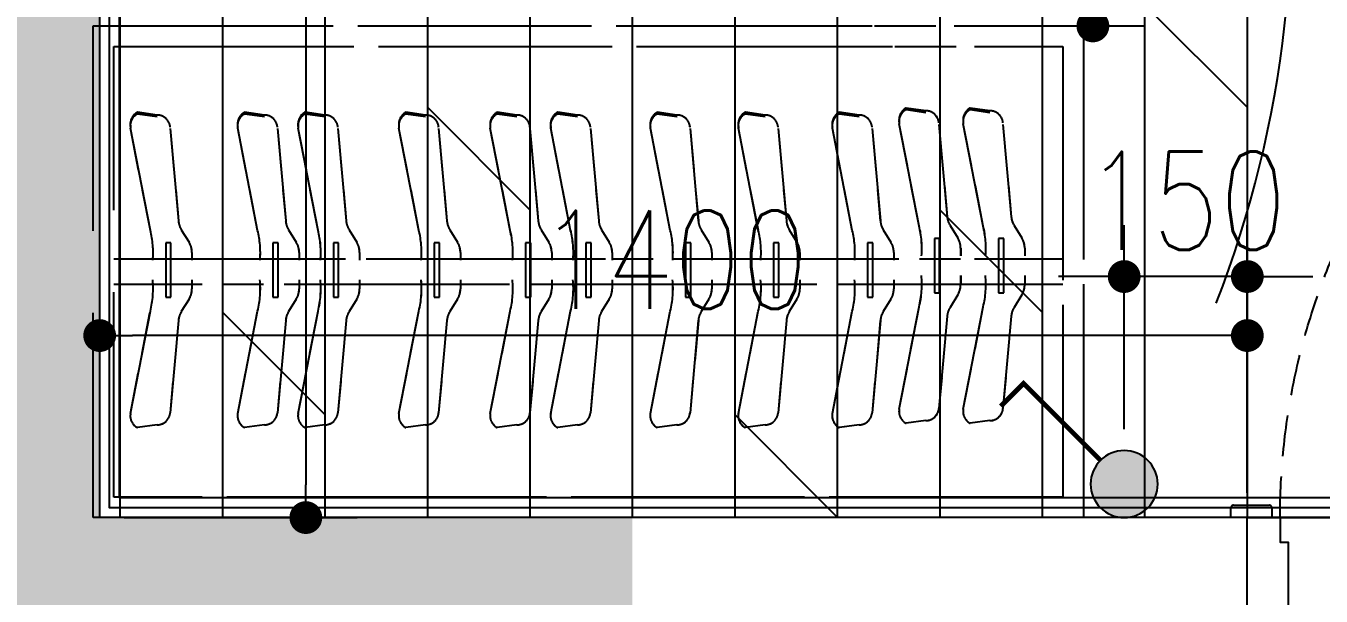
# Model space of a CAD drawing. Header units: inches. Extents: x -2597087 to 134135, y -662679 to 20000.
# Drawn here: x 10135 to 11715, y 11254 to 11950 of the extents above; entities that cross this region are included whole.
import ezdxf

# ---------------------------------------------------------------- set-up
doc = ezdxf.new("R2010")
doc.units = ezdxf.units.IN
doc.header["$LTSCALE"] = 100
doc.header["$MEASUREMENT"] = 0
for name, pattern in [('__DASH', [0.35, 0.25, -0.1]), ('DASH', [0.35, 0.25, -0.1]), ('HIDDENX2', [0.75, 0.5, -0.25])]:
    doc.linetypes.add(name, pattern=pattern)
doc.layers.get('0').update_dxf_attribs({"linetype": 'CONTINUOUS'})
doc.layers.get('Defpoints').update_dxf_attribs({"linetype": 'CONTINUOUS'})
for name, color, linetype in [('_ARWALL-1', 7, 'CONTINUOUS'), ('DOOR', 4, 'CONTINUOUS'), ('EQUIP-动力', 3, 'CONTINUOUS'), ('EQUIP-照明', 3, 'CONTINUOUS'), ('floor', 8, 'CONTINUOUS'), ('PUB_HATCH', 8, 'CONTINUOUS'), ('RC', 1, 'CONTINUOUS'), ('WALL', 7, 'CONTINUOUS'), ('wall-dim', 3, 'CONTINUOUS'), ('WC', 1, 'CONTINUOUS'), ('家具', 1, 'DASH'), ('连线', 6, 'CONTINUOUS')]:
    doc.layers.add(name, color=color, linetype=linetype)
doc.styles.get("Standard").update_dxf_attribs({"font": 'txt.shx', "width": 0.8, "bigfont": 'GBCBIG.shx'})
doc.dimstyles.new('50', dxfattribs={"dimscale": 50, "dimtxt": 2.4, "dimasz": 0.8, "dimexe": 1.25, "dimexo": 0.6, "dimgap": 0.65, "dimtad": 1, "dimdec": 0, "dimdsep": 46, "dimtxsty": 'Standard', "dimblk1": 'DOT', "dimblk2": 'DOT', "dimsah": 1, "dimcen": 2.5, "dimclrd": 3, "dimclre": 3, "dimclrt": 3, "dimadec": 0, "dimazin": 0, "dimtfac": 1, "dimtdec": 0, "dimtix": 1, "dimtmove": 2, "dimatfit": 0, "dimldrblk": 'DOT', "dimfxl": 5, "dimfxlon": 1, "dimarcsym": 0})

# ---------------------------------------------------------------- blocks, each defined once
blk = doc.blocks.new('VDFS12A2FAS')
at = {"linetype": 'ByBlock', "lineweight": -2}
h = blk.add_hatch(color=0, dxfattribs=at)
edge = h.paths.add_edge_path()
edge.add_arc((0, 0), 0.818, 0, 360)
at = {"color": 0, "linetype": 'ByBlock', "lineweight": -2}
for p, q in [((0.578, 0.578), (2.454, 2.454)), ((2.454, 2.454), (3.009, 1.899))]:
    blk.add_line(p, q, dxfattribs=at)
at = {"const_width": 0.118}
blk.add_lwpolyline([(0.578, 0.578), (2.454, 2.454), (3.009, 1.899)], dxfattribs=at)
at = {"color": 0, "linetype": 'ByBlock', "lineweight": -2}
blk.add_circle((0, 0), 0.818, dxfattribs=at)
blk = doc.blocks.new('_Dot')
at = {"color": 0, "linetype": 'ByBlock', "lineweight": -2}
blk.add_line((-0.5, 0), (-1, 0), dxfattribs=at)
at = {"color": 0, "linetype": 'ByBlock', "const_width": 0.5}
blk.add_lwpolyline([(-0.25, 0, 1), (0.25, 0, 1)], format="xyb", close=True, dxfattribs=at)
blk = doc.blocks.new('*D86')
at = {"layer": 'Defpoints', "color": 0, "transparency": 16777216}
for p in [(10225, 14049.9), (10225, 11349.9), (10476.5, 11349.9)]:
    blk.add_point(p, dxfattribs=at)
at = {"layer": 'wall-dim', "color": 3, "lineweight": -2, "transparency": 16777216}
for p, q in [((10255, 14049.9), (10539, 14049.9)), ((10476.5, 14009.9), (10476.5, 11389.9)), ((10255, 11349.9), (10539, 11349.9))]:
    blk.add_line(p, q, dxfattribs=at)
at = {"layer": 'wall-dim', "color": 3, "lineweight": -2, "transparency": 16777216, "xscale": 40, "yscale": 40, "zscale": 40}
for p, rotation in [((10476.5, 14049.9), 90), ((10476.5, 11349.9), 270)]:
    blk.add_blockref('_Dot', p, dxfattribs=dict(at, rotation=rotation))
at = {"layer": 'wall-dim', "color": 3, "transparency": 16777216, "insert": (10384, 12699.9), "char_height": 120, "attachment_point": 5, "rotation": 90}
blk.add_mtext('2700', dxfattribs=at)
blk = doc.blocks.new('REYYYJ')
at = {"layer": '家具', "color": 8, "linetype": 'HIDDENX2'}
for p, q in [((11152.8, 11866.1), (11128.8, 11869.4)), ((11128.8, 11867.6), (11152.8, 11864.2)), ((11231, 11866.1), (11206.9, 11869.4)), ((11206.9, 11867.6), (11231, 11864.2)), ((10215.1, 11860.9), (10191, 11864.2)), ((10191, 11862.4), (10215.1, 11859)), ((10345.9, 11860.9), (10321.8, 11864.2)), ((10321.8, 11862.4), (10345.9, 11859)), ((10419.6, 11860.9), (10395.6, 11864.2)), ((10395.6, 11862.4), (10419.6, 11859)), ((10542.6, 11860.9), (10518.5, 11864.2)), ((10518.5, 11862.4), (10542.6, 11859)), ((10654, 11860.9), (10629.9, 11864.2)), ((10629.9, 11862.4), (10654, 11859)), ((10727.7, 11860.9), (10703.7, 11864.2)), ((10703.7, 11862.4), (10727.7, 11859)), ((10849.3, 11860.9), (10825.2, 11864.2)), ((10825.2, 11862.4), (10849.3, 11859)), ((10956.7, 11860.9), (10932.7, 11864.2)), ((10932.7, 11862.4), (10956.7, 11859)), ((11071.3, 11860.9), (11047.3, 11864.2)), ((11047.3, 11862.4), (11071.3, 11859)), ((11144.6, 11725.4), (11120.4, 11850.3)), ((11222.8, 11725.4), (11198.5, 11850.3)), ((10206.8, 11720.2), (10182.6, 11845.1)), ((10231, 11844.3), (10241.1, 11731.7)), ((10337.7, 11720.2), (10313.4, 11845.1)), ((10361.8, 11844.3), (10371.9, 11731.7)), ((10411.4, 11720.2), (10387.2, 11845.1)), ((10435.6, 11844.3), (10445.7, 11731.7)), ((10534.3, 11720.2), (10510.1, 11845.1)), ((10558.5, 11844.3), (10568.6, 11731.7)), ((10645.8, 11720.2), (10621.5, 11845.1)), ((10669.9, 11844.3), (10680, 11731.7)), ((10719.5, 11720.2), (10695.3, 11845.1)), ((10743.7, 11844.3), (10753.8, 11731.7)), ((10841, 11720.2), (10816.8, 11845.1)), ((10865.2, 11844.3), (10875.3, 11731.7)), ((10948.5, 11720.2), (10924.2, 11845.1)), ((10972.6, 11844.3), (10982.7, 11731.7)), ((11063.1, 11720.2), (11038.8, 11845.1)), ((11087.3, 11844.3), (11097.3, 11731.7)), ((11168.8, 11849.5), (11178.9, 11736.9)), ((11246.9, 11849.5), (11257, 11736.9)), ((11182.4, 11726.2), (11191.7, 11711)), ((11260.5, 11726.2), (11269.9, 11711)), ((10244.6, 11721), (10254, 11705.8)), ((10375.4, 11721), (10384.8, 11705.8)), ((10449.2, 11721), (10458.5, 11705.8)), ((10572.1, 11721), (10581.5, 11705.8)), ((10683.5, 11721), (10692.9, 11705.8)), ((10757.3, 11721), (10766.6, 11705.8)), ((10878.8, 11721), (10888.2, 11705.8)), ((10986.2, 11721), (10995.6, 11705.8)), ((11100.8, 11721), (11110.2, 11705.8)), ((11163.3, 11710.4), (11163.3, 11643.9)), ((11169.7, 11710.4), (11163.3, 11710.4)), ((11169.7, 11643.9), (11169.7, 11710.4)), ((11241.4, 11710.4), (11241.4, 11643.9)), ((11247.8, 11710.4), (11241.4, 11710.4)), ((11247.8, 11643.9), (11247.8, 11710.4)), ((10225.5, 11705.2), (10225.5, 11638.7)), ((10231.9, 11705.2), (10225.5, 11705.2)), ((10231.9, 11638.7), (10231.9, 11705.2)), ((10257.6, 11693.2), (10257.6, 11684)), ((10362.7, 11705.2), (10356.3, 11705.2)), ((10356.3, 11705.2), (10356.3, 11638.7)), ((10362.7, 11638.7), (10362.7, 11705.2)), ((10388.4, 11693.2), (10388.4, 11684)), ((10430.1, 11705.2), (10430.1, 11638.7)), ((10436.5, 11705.2), (10430.1, 11705.2)), ((10436.5, 11638.7), (10436.5, 11705.2)), ((10462.1, 11693.2), (10462.1, 11684)), ((10559.4, 11705.2), (10553, 11705.2)), ((10553, 11705.2), (10553, 11638.7)), ((10559.4, 11638.7), (10559.4, 11705.2)), ((10585.1, 11693.2), (10585.1, 11684)), ((10670.8, 11705.2), (10664.4, 11705.2)), ((10664.4, 11705.2), (10664.4, 11638.7)), ((10670.8, 11638.7), (10670.8, 11705.2)), ((10696.5, 11693.2), (10696.5, 11684)), ((10738.2, 11705.2), (10738.2, 11638.7)), ((10744.6, 11705.2), (10738.2, 11705.2)), ((10744.6, 11638.7), (10744.6, 11705.2)), ((10770.2, 11693.2), (10770.2, 11684)), ((10859.7, 11705.2), (10859.7, 11638.7)), ((10866.1, 11705.2), (10859.7, 11705.2)), ((10866.1, 11638.7), (10866.1, 11705.2)), ((10891.8, 11693.2), (10891.8, 11684)), ((10967.1, 11705.2), (10967.1, 11638.7)), ((10973.5, 11705.2), (10967.1, 11705.2)), ((10973.5, 11638.7), (10973.5, 11705.2)), ((10999.2, 11693.2), (10999.2, 11684)), ((11081.7, 11705.2), (11081.7, 11638.7)), ((11088.1, 11705.2), (11081.7, 11705.2)), ((11088.1, 11638.7), (11088.1, 11705.2)), ((11113.8, 11693.2), (11113.8, 11684)), ((11195.3, 11698.4), (11195.3, 11689.2)), ((11273.5, 11698.4), (11273.5, 11689.2)), ((11195.3, 11665.2), (11195.3, 11654.1)), ((11273.5, 11665.2), (11273.5, 11654.1)), ((10257.6, 11660), (10257.6, 11648.9)), ((10388.4, 11660), (10388.4, 11648.9)), ((10462.1, 11660), (10462.1, 11648.9)), ((10585.1, 11660), (10585.1, 11648.9)), ((10696.5, 11660), (10696.5, 11648.9)), ((10770.2, 11660), (10770.2, 11648.9)), ((10891.8, 11660), (10891.8, 11648.9)), ((10999.2, 11660), (10999.2, 11648.9)), ((11113.8, 11660), (11113.8, 11648.9)), ((10225.5, 11638.7), (10231.9, 11638.7)), ((10254, 11636.2), (10244.6, 11621.1)), ((10356.3, 11638.7), (10362.7, 11638.7)), ((10384.8, 11636.2), (10375.4, 11621.1)), ((10430.1, 11638.7), (10436.5, 11638.7)), ((10458.5, 11636.2), (10449.2, 11621.1)), ((10553, 11638.7), (10559.4, 11638.7)), ((10581.5, 11636.2), (10572.1, 11621.1)), ((10664.4, 11638.7), (10670.8, 11638.7)), ((10692.9, 11636.2), (10683.5, 11621.1)), ((10738.2, 11638.7), (10744.6, 11638.7)), ((10766.6, 11636.2), (10757.3, 11621.1)), ((10859.7, 11638.7), (10866.1, 11638.7)), ((10888.2, 11636.2), (10878.8, 11621.1)), ((10967.1, 11638.7), (10973.5, 11638.7)), ((10995.6, 11636.2), (10986.2, 11621.1)), ((11081.7, 11638.7), (11088.1, 11638.7)), ((11110.2, 11636.2), (11100.8, 11621.1)), ((11163.3, 11643.9), (11169.7, 11643.9)), ((11191.7, 11641.4), (11182.4, 11626.3)), ((11241.4, 11643.9), (11247.8, 11643.9)), ((11269.9, 11641.4), (11260.5, 11626.3)), ((10182.6, 11497), (10206.8, 11621.9)), ((10313.4, 11497), (10337.7, 11621.9)), ((10387.2, 11497), (10411.4, 11621.9)), ((10510.1, 11497), (10534.3, 11621.9)), ((10621.5, 11497), (10645.8, 11621.9)), ((10695.3, 11497), (10719.5, 11621.9)), ((10816.8, 11497), (10841, 11621.9)), ((10924.2, 11497), (10948.5, 11621.9)), ((11038.8, 11497), (11063.1, 11621.9)), ((11120.4, 11502.2), (11144.6, 11627.1)), ((11178.9, 11615.6), (11168.8, 11502.9)), ((11198.5, 11502.2), (11222.8, 11627.1)), ((11257, 11615.6), (11246.9, 11502.9)), ((10241.1, 11610.4), (10231, 11497.7)), ((10371.9, 11610.4), (10361.8, 11497.7)), ((10445.7, 11610.4), (10435.6, 11497.7)), ((10568.6, 11610.4), (10558.5, 11497.7)), ((10680, 11610.4), (10669.9, 11497.7)), ((10753.8, 11610.4), (10743.7, 11497.7)), ((10875.3, 11610.4), (10865.2, 11497.7)), ((10982.7, 11610.4), (10972.6, 11497.7)), ((11097.3, 11610.4), (11087.3, 11497.7)), ((11152.8, 11488.2), (11128.8, 11484.9)), ((11231, 11488.2), (11206.9, 11484.9)), ((10215.1, 11483), (10191, 11479.7)), ((10345.9, 11483), (10321.8, 11479.7)), ((10419.6, 11483), (10395.6, 11479.7)), ((10542.6, 11483), (10518.5, 11479.7)), ((10654, 11483), (10629.9, 11479.7)), ((10727.7, 11483), (10703.7, 11479.7)), ((10849.3, 11483), (10825.2, 11479.7)), ((10956.7, 11483), (10932.7, 11479.7)), ((11071.3, 11483), (11047.3, 11479.7))]:
    blk.add_line(p, q, dxfattribs=at)
at = {"layer": '家具', "color": 252, "linetype": 'HIDDENX2'}
for p, q in [((10170, 11685.5), (11320, 11685.5)), ((11320, 11654.1), (10170, 11654.1))]:
    blk.add_line(p, q, dxfattribs=at)
at = {"layer": '家具', "color": 2, "linetype": 'DASH', "ltscale": 3}
blk.add_lwpolyline([(10145, 11369.9), (10145, 11969.6), (11345, 11969.6), (11345, 11369.9)], close=True, dxfattribs=at)
at = {"layer": '家具', "color": 1, "linetype": 'DASH', "ltscale": 3}
blk.add_lwpolyline([(10170, 11394.9), (10170, 11944.6), (11320, 11944.6), (11320, 11394.9)], close=True, dxfattribs=at)
at = {"layer": '家具', "color": 8, "linetype": 'HIDDENX2'}
for centre, radius, start, end in [((11136.1, 11855.2), 16, 117.0567, 190.9889), ((11136.1, 11853.3), 16, 117.0567, 190.9889), ((11152.8, 11850.1), 16, 4.6237, 90), ((11214.2, 11855.2), 16, 117.0567, 190.9889), ((11214.2, 11853.3), 16, 117.0567, 190.9889), ((11231, 11850.1), 16, 4.6237, 90), ((10198.3, 11850), 16, 117.0567, 190.9889), ((10198.3, 11848.1), 16, 117.0567, 190.9889), ((10215.1, 11844.9), 16, 4.6237, 90), ((10329.1, 11850), 16, 117.0567, 190.9889), ((10329.1, 11848.1), 16, 117.0567, 190.9889), ((10345.9, 11844.9), 16, 4.6237, 90), ((10402.9, 11850), 16, 117.0567, 190.9889), ((10402.9, 11848.1), 16, 117.0567, 190.9889), ((10419.6, 11844.9), 16, 4.6237, 90), ((10525.8, 11850), 16, 117.0567, 190.9889), ((10525.8, 11848.1), 16, 117.0567, 190.9889), ((10542.6, 11844.9), 16, 4.6237, 90), ((10637.2, 11850), 16, 117.0567, 190.9889), ((10637.2, 11848.1), 16, 117.0567, 190.9889), ((10654, 11844.9), 16, 4.6237, 90), ((10711, 11850), 16, 117.0567, 190.9889), ((10711, 11848.1), 16, 117.0567, 190.9889), ((10727.7, 11844.9), 16, 4.6237, 90), ((10832.5, 11850), 16, 117.0567, 190.9889), ((10832.5, 11848.1), 16, 117.0567, 190.9889), ((10849.3, 11844.9), 16, 4.6237, 90), ((10939.9, 11850), 16, 117.0567, 190.9889), ((10939.9, 11848.1), 16, 117.0567, 190.9889), ((10956.7, 11844.9), 16, 4.6237, 90), ((11054.5, 11850), 16, 117.0567, 190.9889), ((11054.5, 11848.1), 16, 117.0567, 190.9889), ((11071.3, 11844.9), 16, 4.6237, 90), ((10265, 11733.6), 24, 184.6237, 211.7137), ((10395.8, 11733.6), 24, 184.6237, 211.7137), ((10469.6, 11733.6), 24, 184.6237, 211.7137), ((10592.5, 11733.6), 24, 184.6237, 211.7137), ((10703.9, 11733.6), 24, 184.6237, 211.7137), ((10777.7, 11733.6), 24, 184.6237, 211.7137), ((10899.2, 11733.6), 24, 184.6237, 211.7137), ((11006.7, 11733.6), 24, 184.6237, 211.7137), ((11121.3, 11733.6), 24, 184.6237, 211.7137), ((11033.2, 11698), 114.8, 355.584, 13.8228), ((11202.8, 11738.8), 24, 184.6237, 211.7137), ((11111.3, 11698), 114.8, 355.584, 13.8228), ((11280.9, 11738.8), 24, 184.6237, 211.7137), ((10095.4, 11692.8), 114.8, 355.584, 13.8228), ((10226.2, 11692.8), 114.8, 355.584, 13.8228), ((10300, 11692.8), 114.8, 355.584, 13.8228), ((10422.9, 11692.8), 114.8, 355.584, 13.8228), ((10534.3, 11692.8), 114.8, 355.584, 13.8228), ((10608.1, 11692.8), 114.8, 355.584, 13.8228), ((10729.6, 11692.8), 114.8, 355.584, 13.8228), ((10837, 11692.8), 114.8, 355.584, 13.8228), ((10951.6, 11692.8), 114.8, 355.584, 13.8228), ((11171.3, 11698.4), 24, 0, 31.7137), ((11249.5, 11698.4), 24, 0, 31.7137), ((10233.6, 11693.2), 24, 0, 31.7137), ((10364.4, 11693.2), 24, 0, 31.7137), ((10438.1, 11693.2), 24, 0, 31.7137), ((10561.1, 11693.2), 24, 0, 31.7137), ((10672.5, 11693.2), 24, 0, 31.7137), ((10746.2, 11693.2), 24, 0, 31.7137), ((10867.8, 11693.2), 24, 0, 31.7137), ((10975.2, 11693.2), 24, 0, 31.7137), ((11089.8, 11693.2), 24, 0, 31.7137), ((11033.2, 11654.5), 114.8, 346.1772, 5.3465), ((11111.3, 11654.5), 114.8, 346.1772, 5.3465), ((10095.4, 11649.3), 114.8, 346.1772, 5.3465), ((10233.6, 11648.9), 24, 328.2863, 0), ((10226.2, 11649.3), 114.8, 346.1772, 5.3465), ((10364.4, 11648.9), 24, 328.2863, 0), ((10300, 11649.3), 114.8, 346.1772, 5.3465), ((10438.1, 11648.9), 24, 328.2863, 0), ((10422.9, 11649.3), 114.8, 346.1772, 5.3465), ((10561.1, 11648.9), 24, 328.2863, 0), ((10534.3, 11649.3), 114.8, 346.1772, 5.3465), ((10672.5, 11648.9), 24, 328.2863, 0), ((10608.1, 11649.3), 114.8, 346.1772, 5.3465), ((10746.2, 11648.9), 24, 328.2863, 0), ((10729.6, 11649.3), 114.8, 346.1772, 5.3465), ((10867.8, 11648.9), 24, 328.2863, 0), ((10837, 11649.3), 114.8, 346.1772, 5.3465), ((10975.2, 11648.9), 24, 328.2863, 0), ((10951.6, 11649.3), 114.8, 346.1772, 5.3465), ((11089.8, 11648.9), 24, 328.2863, 0), ((11171.3, 11654.1), 24, 328.2863, 0), ((11249.5, 11654.1), 24, 328.2863, 0), ((10265, 11608.5), 24, 148.2863, 175.3763), ((10395.8, 11608.5), 24, 148.2863, 175.3763), ((10469.6, 11608.5), 24, 148.2863, 175.3763), ((10592.5, 11608.5), 24, 148.2863, 175.3763), ((10703.9, 11608.5), 24, 148.2863, 175.3763), ((10777.7, 11608.5), 24, 148.2863, 175.3763), ((10899.2, 11608.5), 24, 148.2863, 175.3763), ((11006.7, 11608.5), 24, 148.2863, 175.3763), ((11121.3, 11608.5), 24, 148.2863, 175.3763), ((11202.8, 11613.7), 24, 148.2863, 175.3763), ((11280.9, 11613.7), 24, 148.2863, 175.3763), ((11152.8, 11504.2), 16, 270, 355.3763), ((11231, 11504.2), 16, 270, 355.3763), ((10198.3, 11493.9), 16, 169.0111, 242.9433), ((10215.1, 11499), 16, 270, 355.3763), ((10329.1, 11493.9), 16, 169.0111, 242.9433), ((10345.9, 11499), 16, 270, 355.3763), ((10402.9, 11493.9), 16, 169.0111, 242.9433), ((10419.6, 11499), 16, 270, 355.3763), ((10525.8, 11493.9), 16, 169.0111, 242.9433), ((10542.6, 11499), 16, 270, 355.3763), ((10637.2, 11493.9), 16, 169.0111, 242.9433), ((10654, 11499), 16, 270, 355.3763), ((10711, 11493.9), 16, 169.0111, 242.9433), ((10727.7, 11499), 16, 270, 355.3763), ((10832.5, 11493.9), 16, 169.0111, 242.9433), ((10849.3, 11499), 16, 270, 355.3763), ((10939.9, 11493.9), 16, 169.0111, 242.9433), ((10956.7, 11499), 16, 270, 355.3763), ((11054.5, 11493.9), 16, 169.0111, 242.9433), ((11071.3, 11499), 16, 270, 355.3763), ((11136.1, 11499.1), 16, 169.0111, 242.9433), ((11214.2, 11499.1), 16, 169.0111, 242.9433)]:
    blk.add_arc(centre, radius, start, end, dxfattribs=at)
blk = doc.blocks.new('*D179')
at = {"layer": 'Defpoints', "color": 0, "transparency": 16777216}
for p in [(10225, 11571.9), (10225, 11349.9), (11625, 11349.9)]:
    blk.add_point(p, dxfattribs=at)
at = {"layer": 'wall-dim', "color": 3, "lineweight": -2, "transparency": 16777216}
for p, q in [((10225, 11379.9), (10225, 11634.4)), ((11625, 11379.9), (11625, 11634.4)), ((11585, 11571.9), (10265, 11571.9))]:
    blk.add_line(p, q, dxfattribs=at)
at = {"layer": 'wall-dim', "color": 3, "lineweight": -2, "transparency": 16777216, "xscale": 40, "yscale": 40, "zscale": 40, "rotation": 180}
blk.add_blockref('_Dot', (10225, 11571.9), dxfattribs=at)
at = {"layer": 'wall-dim', "color": 3, "lineweight": -2, "transparency": 16777216, "xscale": 40, "yscale": 40, "zscale": 40}
blk.add_blockref('_Dot', (11625, 11571.9), dxfattribs=at)
at = {"layer": 'wall-dim', "color": 3, "transparency": 16777216, "insert": (10925, 11664.4), "char_height": 120, "attachment_point": 5}
blk.add_mtext('1400', dxfattribs=at)
blk = doc.blocks.new('A$C3D3516A8')
at = {"color": 2, "linetype": 'HIDDENX2'}
blk.add_lwpolyline([(0, 15), (50, 15), (50, 3, -0.414214), (47, 0), (3, 0, -0.414214), (0, 3)], format="xyb", close=True, dxfattribs=at)
blk = doc.blocks.new('A$C18CC4158')
at = {"layer": 'DOOR'}
blk.add_lwpolyline([(0, 820), (0, 0), (45, 0), (45, 820)], close=True, dxfattribs=at)
at = {"layer": 'DOOR', "color": 8, "linetype": 'HIDDENX2'}
blk.add_arc((0, 0), 820, 0, 90, dxfattribs=at)
blk = doc.blocks.new('WETHH')
at = {"layer": 'DOOR', "color": 4, "linetype": 'ByBlock'}
for points in [[(11685, 11349.9), (11725, 11349.9), (11725, 11319.9), (11735, 11319.9), (11735, 11199.9), (11725, 11199.9), (11725, 11149.9), (11685, 11149.9)], [(12585, 11349.9), (12545, 11349.9), (12545, 11319.9), (12535, 11319.9), (12535, 11199.9), (12545, 11199.9), (12545, 11149.9), (12585, 11149.9)]]:
    blk.add_lwpolyline(points, dxfattribs=at)
at = {"layer": 'DOOR', "linetype": 'HIDDENX2', "xscale": -1}
blk.add_blockref('A$C18CC4158', (12545, 11349.9), dxfattribs=at)
at = {"layer": 'DOOR', "color": 1, "linetype": 'ByBlock', "rotation": 180}
blk.add_blockref('A$C3D3516A8', (11715, 11364.9), dxfattribs=at)
at = {"layer": 'DOOR', "color": 1, "linetype": 'ByBlock', "xscale": -1, "rotation": 180}
blk.add_blockref('A$C3D3516A8', (12555, 11364.9), dxfattribs=at)
at = {"layer": 'DOOR', "color": 1, "linetype": 'ByBlock', "xscale": -1}
blk.add_blockref('A$C3D3516A8', (11715, 11134.9), dxfattribs=at)
at = {"layer": 'DOOR', "color": 1, "linetype": 'ByBlock'}
blk.add_blockref('A$C3D3516A8', (12555, 11134.9), dxfattribs=at)
blk = doc.blocks.new('*D199')
at = {"layer": 'Defpoints', "color": 0, "transparency": 16777216}
for p in [(11474.8, 11643.9), (11474.8, 11427.8), (11625, 11386.9)]:
    blk.add_point(p, dxfattribs=at)
at = {"layer": 'EQUIP-照明', "color": 3, "lineweight": -2, "transparency": 16777216}
for p, q in [((11474.8, 11457.8), (11474.8, 11706.4)), ((11625, 11416.9), (11625, 11706.4)), ((11434.8, 11643.9), (11394.8, 11643.9)), ((11625, 11643.9), (11474.8, 11643.9)), ((11665, 11643.9), (11705, 11643.9))]:
    blk.add_line(p, q, dxfattribs=at)
at = {"layer": 'EQUIP-照明', "color": 3, "lineweight": -2, "transparency": 16777216, "xscale": 40, "yscale": 40, "zscale": 40}
blk.add_blockref('_Dot', (11474.8, 11643.9), dxfattribs=at)
at = {"layer": 'EQUIP-照明', "color": 3, "lineweight": -2, "transparency": 16777216, "xscale": 40, "yscale": 40, "zscale": 40, "rotation": 180}
blk.add_blockref('_Dot', (11625, 11643.9), dxfattribs=at)
at = {"layer": 'EQUIP-照明', "color": 3, "transparency": 16777216, "insert": (11549.9, 11736.4), "char_height": 120, "attachment_point": 5}
blk.add_mtext('150', dxfattribs=at)
blk = doc.blocks.new('*D238')
at = {"layer": 'Defpoints', "color": 0, "transparency": 16777216}
for p in [(11325.1, 12849.9), (11436.6, 12849.9), (11325.1, 11949.6)]:
    blk.add_point(p, dxfattribs=at)
at = {"layer": 'WC', "color": 3, "lineweight": -2, "transparency": 16777216}
for p, q in [((11355.1, 12849.9), (11499.1, 12849.9)), ((11436.6, 11989.6), (11436.6, 12809.9)), ((11355.1, 11949.6), (11499.1, 11949.6))]:
    blk.add_line(p, q, dxfattribs=at)
at = {"layer": 'WC', "color": 3, "lineweight": -2, "transparency": 16777216, "xscale": 40, "yscale": 40, "zscale": 40}
for p, rotation in [((11436.6, 12849.9), 90), ((11436.6, 11949.6), 270)]:
    blk.add_blockref('_Dot', p, dxfattribs=dict(at, rotation=rotation))
at = {"layer": 'WC', "color": 3, "transparency": 16777216, "insert": (11344.1, 12529.7), "char_height": 120, "attachment_point": 5, "rotation": 90}
blk.add_mtext('900', dxfattribs=at)
blk = doc.blocks.new('A$C38B7485E')
at = {"layer": 'PUB_HATCH'}
blk.add_hatch(color=6, dxfattribs=at).paths.add_polyline_path([(2650.1, 6500), (2650.1, 6700), (2000.1, 6700), (2000.1, 8600), (1800.1, 8600), (1800.1, 6500)])
at = {"layer": '_ARWALL-1'}
for points in [[(1800.1, 8600), (1800.1, 9600), (2250.1, 9600), (2250.1, 9400), (2000.1, 9400), (2000.1, 6700)], [(2000.1, 6500), (3000.1, 6500), (3000.1, 6397), (3100.1, 6397), (3100.1, 6500), (3400.1, 6500), (3400.1, 6700), (2000.1, 6700)]]:
    blk.add_lwpolyline(points, dxfattribs=at)
blk = doc.blocks.new('*D717')
at = {"layer": 'Defpoints', "color": 0, "transparency": 16777216}
for p in [(10225, 14049.9), (10225, 11349.9), (10476.5, 11349.9)]:
    blk.add_point(p, dxfattribs=at)
at = {"layer": 'wall-dim', "color": 3, "lineweight": -2, "transparency": 16777216}
for p, q in [((10255, 14049.9), (10539, 14049.9)), ((10476.5, 14009.9), (10476.5, 11389.9)), ((10255, 11349.9), (10539, 11349.9))]:
    blk.add_line(p, q, dxfattribs=at)
at = {"layer": 'wall-dim', "color": 3, "lineweight": -2, "transparency": 16777216, "xscale": 40, "yscale": 40, "zscale": 40}
for p, rotation in [((10476.5, 14049.9), 90), ((10476.5, 11349.9), 270)]:
    blk.add_blockref('_Dot', p, dxfattribs=dict(at, rotation=rotation))
at = {"layer": 'wall-dim', "color": 3, "transparency": 16777216, "insert": (10384, 12699.9), "char_height": 120, "attachment_point": 5, "rotation": 90}
blk.add_mtext('2700', dxfattribs=at)
blk = doc.blocks.new('*D554')
at = {"layer": 'Defpoints', "color": 0, "transparency": 16777216}
for p in [(10225, 11571.9), (10225, 11349.9), (11625, 11349.9)]:
    blk.add_point(p, dxfattribs=at)
at = {"layer": 'wall-dim', "color": 3, "lineweight": -2, "transparency": 16777216}
for p, q in [((10225, 11379.9), (10225, 11634.4)), ((11625, 11379.9), (11625, 11634.4)), ((11585, 11571.9), (10265, 11571.9))]:
    blk.add_line(p, q, dxfattribs=at)
at = {"layer": 'wall-dim', "color": 3, "lineweight": -2, "transparency": 16777216, "xscale": 40, "yscale": 40, "zscale": 40, "rotation": 180}
blk.add_blockref('_Dot', (10225, 11571.9), dxfattribs=at)
at = {"layer": 'wall-dim', "color": 3, "lineweight": -2, "transparency": 16777216, "xscale": 40, "yscale": 40, "zscale": 40}
blk.add_blockref('_Dot', (11625, 11571.9), dxfattribs=at)
at = {"layer": 'wall-dim', "color": 3, "transparency": 16777216, "insert": (10925, 11664.4), "char_height": 120, "attachment_point": 5}
blk.add_mtext('1400', dxfattribs=at)

msp = doc.modelspace()

# ---------------------------------------------------------------- hatches: boundary and pattern name
at = {"layer": 'floor'}
h = msp.add_hatch(dxfattribs=at)
h.set_pattern_fill('DOLMIT', color=256, scale=500, angle=90, style=0)
h.set_pattern_definition([(90, (12625, 11349.87), (-125, 8e-15), []), (135, (12625, 11349.87), (-250, -250), [176.777, -353.554])])
h.paths.add_polyline_path([(10275, 14049.868), (10225, 14049.868), (10225, 11349.868), (11745, 11349.868), (11745, 11349.868), (12565, 11349.868), (12625, 11349.868), (12625, 14049.868), (12115.023, 14049.868)])

# ---------------------------------------------------------------- linework, layer by layer
at = {"layer": 'EQUIP-动力', "color": 8, "linetype": '__DASH', "ltscale": 10}
for p, q in [((10217.189, 11949.615), (11425.001, 11949.644)), ((10217.189, 11349.837), (10217.189, 11949.615)), ((11425.001, 11949.644), (11425.001, 11349.867)), ((10242.189, 11924.615), (11400.001, 11924.644)), ((10242.189, 11374.837), (10242.189, 11924.615)), ((11400.001, 11924.644), (11400.001, 11374.867)), ((10295.062, 11840.896), (10271.024, 11844.244)), ((10271.024, 11842.387), (10295.062, 11839.039)), ((10425.881, 11840.896), (10401.843, 11844.244)), ((10401.843, 11842.387), (10425.881, 11839.039)), ((10499.639, 11840.896), (10475.601, 11844.244)), ((10475.601, 11842.387), (10499.639, 11839.039)), ((10622.569, 11840.896), (10598.531, 11844.244)), ((10598.531, 11842.387), (10622.569, 11839.039)), ((10733.976, 11840.896), (10709.938, 11844.244)), ((10709.938, 11842.387), (10733.976, 11839.039)), ((10807.734, 11840.896), (10783.696, 11844.244)), ((10783.696, 11842.387), (10807.734, 11839.039)), ((10929.261, 11840.896), (10905.223, 11844.244)), ((10905.223, 11842.387), (10929.261, 11839.039)), ((11036.701, 11840.896), (11012.662, 11844.244)), ((11012.662, 11842.387), (11036.701, 11839.039)), ((11151.304, 11840.896), (11127.266, 11844.244)), ((11127.266, 11842.387), (11151.304, 11839.039)), ((11232.825, 11846.094), (11208.787, 11849.442)), ((11208.787, 11847.585), (11232.825, 11844.237)), ((11310.972, 11846.094), (11286.933, 11849.442)), ((11286.933, 11847.585), (11310.972, 11844.237)), ((10286.842, 11700.222), (10262.596, 11825.088)), ((10311.01, 11824.329), (10321.09, 11711.691)), ((10417.66, 11700.222), (10393.414, 11825.088)), ((10441.829, 11824.329), (10451.909, 11711.691)), ((10491.418, 11700.222), (10467.172, 11825.088)), ((10515.587, 11824.329), (10525.667, 11711.691)), ((10614.348, 11700.222), (10590.102, 11825.088)), ((10638.517, 11824.329), (10648.597, 11711.691)), ((10725.755, 11700.222), (10701.509, 11825.088)), ((10749.924, 11824.329), (10760.004, 11711.691)), ((10799.513, 11700.222), (10775.267, 11825.088)), ((10823.682, 11824.329), (10833.762, 11711.691)), ((10921.04, 11700.222), (10896.794, 11825.088)), ((10945.209, 11824.329), (10955.289, 11711.691)), ((11028.48, 11700.222), (11004.234, 11825.088)), ((11052.649, 11824.329), (11062.729, 11711.691)), ((11143.083, 11700.222), (11118.837, 11825.088)), ((11167.252, 11824.329), (11177.332, 11711.691)), ((11224.604, 11705.42), (11200.358, 11830.286)), ((11248.773, 11829.527), (11258.853, 11716.889)), ((11302.751, 11705.42), (11278.505, 11830.286)), ((11326.919, 11829.527), (11337, 11716.889)), ((10324.596, 11701.009), (10333.973, 11685.835)), ((10455.414, 11701.009), (10464.791, 11685.835)), ((10529.172, 11701.009), (10538.549, 11685.835)), ((10652.102, 11701.009), (10661.48, 11685.835)), ((10763.509, 11701.009), (10772.886, 11685.835)), ((10837.267, 11701.009), (10846.644, 11685.835)), ((10958.794, 11701.009), (10968.172, 11685.835)), ((11066.234, 11701.009), (11075.611, 11685.835)), ((11180.837, 11701.009), (11190.214, 11685.835)), ((11262.358, 11706.207), (11271.735, 11691.032)), ((11340.505, 11706.207), (11349.882, 11691.032)), ((10305.503, 11685.229), (10305.503, 11618.706)), ((10311.896, 11685.229), (10305.503, 11685.229)), ((10311.896, 11618.706), (10311.896, 11685.229)), ((10442.714, 11685.229), (10436.322, 11685.229)), ((10436.322, 11685.229), (10436.322, 11618.706)), ((10442.714, 11618.706), (10442.714, 11685.229)), ((10510.08, 11685.229), (10510.08, 11618.706)), ((10516.472, 11685.229), (10510.08, 11685.229)), ((10516.472, 11618.706), (10516.472, 11685.229)), ((10639.402, 11685.229), (10633.01, 11685.229)), ((10633.01, 11685.229), (10633.01, 11618.706)), ((10639.402, 11618.706), (10639.402, 11685.229)), ((10750.809, 11685.229), (10744.417, 11685.229)), ((10744.417, 11685.229), (10744.417, 11618.706)), ((10750.809, 11618.706), (10750.809, 11685.229)), ((10818.175, 11685.229), (10818.175, 11618.706)), ((10824.567, 11685.229), (10818.175, 11685.229)), ((10824.567, 11618.706), (10824.567, 11685.229)), ((10939.702, 11685.229), (10939.702, 11618.706)), ((10946.094, 11685.229), (10939.702, 11685.229)), ((10946.094, 11618.706), (10946.094, 11685.229)), ((11047.142, 11685.229), (11047.142, 11618.706)), ((11053.534, 11685.229), (11047.142, 11685.229)), ((11053.534, 11618.706), (11053.534, 11685.229)), ((11161.745, 11685.229), (11161.745, 11618.706)), ((11168.137, 11685.229), (11161.745, 11685.229)), ((11168.137, 11618.706), (11168.137, 11685.229)), ((11243.266, 11690.427), (11243.266, 11623.903)), ((11249.658, 11690.427), (11243.266, 11690.427)), ((11249.658, 11623.903), (11249.658, 11690.427)), ((11275.319, 11678.416), (11275.319, 11669.165)), ((11321.413, 11690.427), (11321.413, 11623.903)), ((11327.805, 11690.427), (11321.413, 11690.427)), ((11327.805, 11623.903), (11327.805, 11690.427)), ((11353.466, 11678.416), (11353.466, 11669.165)), ((10242.189, 11665.424), (11400.001, 11665.453)), ((10337.556, 11673.218), (10337.556, 11663.967)), ((10468.375, 11673.218), (10468.375, 11663.967)), ((10542.133, 11673.218), (10542.133, 11663.967)), ((10665.063, 11673.218), (10665.063, 11663.967)), ((10776.47, 11673.218), (10776.47, 11663.967)), ((10850.228, 11673.218), (10850.228, 11663.967)), ((10971.755, 11673.218), (10971.755, 11663.967)), ((11079.195, 11673.218), (11079.195, 11663.967)), ((11193.798, 11673.218), (11193.798, 11663.967)), ((11275.319, 11645.165), (11275.319, 11634.057)), ((11353.466, 11645.165), (11353.466, 11634.057)), ((11400.001, 11634.057), (10242.189, 11634.028)), ((10337.556, 11639.967), (10337.556, 11628.86)), ((10468.375, 11639.967), (10468.375, 11628.86)), ((10542.133, 11639.967), (10542.133, 11628.86)), ((10665.063, 11639.967), (10665.063, 11628.86)), ((10776.47, 11639.967), (10776.47, 11628.86)), ((10850.228, 11639.967), (10850.228, 11628.86)), ((10971.755, 11639.967), (10971.755, 11628.86)), ((11079.195, 11639.967), (11079.195, 11628.86)), ((11193.798, 11639.967), (11193.798, 11628.86)), ((10305.503, 11618.706), (10311.896, 11618.706)), ((10333.973, 11616.243), (10324.596, 11601.069)), ((10436.322, 11618.706), (10442.714, 11618.706)), ((10464.791, 11616.243), (10455.414, 11601.069)), ((10510.08, 11618.706), (10516.472, 11618.706)), ((10538.549, 11616.243), (10529.172, 11601.069)), ((10633.01, 11618.706), (10639.402, 11618.706)), ((10661.48, 11616.243), (10652.102, 11601.069)), ((10744.417, 11618.706), (10750.809, 11618.706)), ((10772.886, 11616.243), (10763.509, 11601.069)), ((10818.175, 11618.706), (10824.567, 11618.706)), ((10846.644, 11616.243), (10837.267, 11601.069)), ((10939.702, 11618.706), (10946.094, 11618.706)), ((10968.172, 11616.243), (10958.794, 11601.069)), ((11047.142, 11618.706), (11053.534, 11618.706)), ((11075.611, 11616.243), (11066.234, 11601.069)), ((11161.745, 11618.706), (11168.137, 11618.706)), ((11190.214, 11616.243), (11180.837, 11601.069)), ((11243.266, 11623.903), (11249.658, 11623.903)), ((11271.735, 11621.441), (11262.358, 11606.267)), ((11321.413, 11623.903), (11327.805, 11623.903)), ((11349.882, 11621.441), (11340.505, 11606.266)), ((10262.596, 11476.99), (10286.842, 11601.856)), ((10393.414, 11476.99), (10417.66, 11601.856)), ((10467.172, 11476.99), (10491.418, 11601.856)), ((10590.102, 11476.99), (10614.348, 11601.856)), ((10701.509, 11476.99), (10725.755, 11601.856)), ((10775.267, 11476.99), (10799.513, 11601.856)), ((10896.794, 11476.99), (10921.04, 11601.856)), ((11004.234, 11476.99), (11028.48, 11601.856)), ((11118.837, 11476.99), (11143.083, 11601.856)), ((11200.358, 11482.188), (11224.604, 11607.053)), ((11278.505, 11482.188), (11302.751, 11607.053)), ((10321.09, 11590.387), (10311.01, 11477.749)), ((10451.909, 11590.387), (10441.829, 11477.749)), ((10525.667, 11590.387), (10515.587, 11477.749)), ((10648.597, 11590.387), (10638.517, 11477.749)), ((10760.004, 11590.387), (10749.924, 11477.749)), ((10833.762, 11590.387), (10823.682, 11477.749)), ((10955.289, 11590.387), (10945.209, 11477.749)), ((11062.729, 11590.387), (11052.649, 11477.749)), ((11177.332, 11590.387), (11167.252, 11477.749)), ((11258.853, 11595.585), (11248.773, 11482.947)), ((11337, 11595.585), (11326.919, 11482.947)), ((10295.062, 11463.039), (10271.024, 11459.691)), ((10425.881, 11463.039), (10401.843, 11459.691)), ((10499.639, 11463.039), (10475.601, 11459.691)), ((10622.569, 11463.039), (10598.531, 11459.691)), ((10733.976, 11463.039), (10709.938, 11459.691)), ((10807.734, 11463.039), (10783.696, 11459.691)), ((10929.261, 11463.039), (10905.223, 11459.691)), ((11036.701, 11463.039), (11012.662, 11459.691)), ((11151.304, 11463.039), (11127.266, 11459.691)), ((11232.825, 11468.237), (11208.787, 11464.889)), ((11310.972, 11468.237), (11286.933, 11464.889)), ((11400.001, 11374.867), (10242.189, 11374.837)), ((11425.001, 11349.867), (10217.189, 11349.837))]:
    msp.add_line(p, q, dxfattribs=at)
for centre, radius, start, end in [((10278.302, 11829.995), 16, 117.056691, 190.988868), ((10278.302, 11828.138), 16, 117.056691, 190.988868), ((10295.062, 11824.896), 16, 4.623723, 90), ((10409.121, 11829.995), 16, 117.056691, 190.988868), ((10409.121, 11828.138), 16, 117.056691, 190.988868), ((10425.881, 11824.896), 16, 4.623723, 90), ((10482.879, 11829.995), 16, 117.056691, 190.988868), ((10482.879, 11828.138), 16, 117.056691, 190.988868), ((10499.639, 11824.896), 16, 4.623723, 90), ((10605.809, 11829.995), 16, 117.056691, 190.988868), ((10605.809, 11828.138), 16, 117.056691, 190.988868), ((10622.569, 11824.896), 16, 4.623723, 90), ((10717.216, 11829.995), 16, 117.056691, 190.988868), ((10717.216, 11828.138), 16, 117.056691, 190.988868), ((10733.976, 11824.896), 16, 4.623723, 90), ((10790.974, 11829.995), 16, 117.056691, 190.988868), ((10790.974, 11828.138), 16, 117.056691, 190.988868), ((10807.734, 11824.896), 16, 4.623723, 90), ((10912.501, 11829.995), 16, 117.056691, 190.988868), ((10912.501, 11828.138), 16, 117.056691, 190.988868), ((10929.261, 11824.896), 16, 4.623723, 90), ((11019.94, 11829.995), 16, 117.056691, 190.988868), ((11019.94, 11828.138), 16, 117.056691, 190.988868), ((11036.701, 11824.896), 16, 4.623723, 90), ((11134.544, 11829.995), 16, 117.056691, 190.988868), ((11134.544, 11828.138), 16, 117.056691, 190.988868), ((11151.304, 11824.896), 16, 4.623723, 90), ((11216.065, 11835.193), 16, 117.056691, 190.988868), ((11216.065, 11833.336), 16, 117.056691, 190.988868), ((11232.825, 11830.094), 16, 4.623723, 90), ((11294.211, 11835.193), 16, 117.056691, 190.988868), ((11294.211, 11833.336), 16, 117.056691, 190.988868), ((11310.972, 11830.094), 16, 4.623723, 90), ((10345.012, 11713.625), 24, 184.623723, 211.713656), ((10475.831, 11713.625), 24, 184.623723, 211.713656), ((10549.589, 11713.625), 24, 184.623723, 211.713656), ((10672.519, 11713.625), 24, 184.623723, 211.713656), ((10783.926, 11713.625), 24, 184.623723, 211.713656), ((10857.684, 11713.625), 24, 184.623723, 211.713656), ((10979.211, 11713.625), 24, 184.623723, 211.713656), ((11086.651, 11713.625), 24, 184.623723, 211.713656), ((11201.254, 11713.625), 24, 184.623723, 211.713656), ((11282.775, 11718.823), 24, 184.623723, 211.713656), ((11360.921, 11718.823), 24, 184.623723, 211.713656), ((10175.405, 11672.804), 114.761, 355.583952, 13.822776), ((10306.223, 11672.804), 114.761, 355.583952, 13.822776), ((10379.981, 11672.804), 114.761, 355.583952, 13.822776), ((10502.911, 11672.804), 114.761, 355.583952, 13.822776), ((10614.318, 11672.804), 114.761, 355.583952, 13.822776), ((10688.076, 11672.804), 114.761, 355.583952, 13.822776), ((10809.603, 11672.804), 114.761, 355.583952, 13.822776), ((10917.043, 11672.804), 114.761, 355.583952, 13.822776), ((11031.646, 11672.804), 114.761, 355.583952, 13.822776), ((11113.167, 11678.002), 114.761, 355.583952, 13.822776), ((11191.314, 11678.002), 114.761, 355.583952, 13.822776), ((10313.556, 11673.218), 24, 0, 31.713656), ((10444.375, 11673.218), 24, 0, 31.713656), ((10518.133, 11673.218), 24, 0, 31.713656), ((10641.063, 11673.218), 24, 0, 31.713656), ((10752.47, 11673.218), 24, 0, 31.713656), ((10826.228, 11673.218), 24, 0, 31.713656), ((10947.755, 11673.218), 24, 0, 31.713656), ((11055.195, 11673.218), 24, 0, 31.713656), ((11169.798, 11673.218), 24, 0, 31.713656), ((11251.319, 11678.416), 24, 0, 31.713656), ((11329.466, 11678.416), 24, 0, 31.713656), ((11113.167, 11634.472), 114.761, 346.177224, 5.346457), ((11191.314, 11634.472), 114.761, 346.177224, 5.346457), ((10175.405, 11629.274), 114.761, 346.177224, 5.346457), ((10313.556, 11628.86), 24, 328.286344, 0), ((10306.223, 11629.274), 114.761, 346.177224, 5.346457), ((10444.375, 11628.86), 24, 328.286344, 0), ((10379.981, 11629.274), 114.761, 346.177224, 5.346457), ((10518.133, 11628.86), 24, 328.286344, 0), ((10502.911, 11629.274), 114.761, 346.177224, 5.346457), ((10641.063, 11628.86), 24, 328.286344, 0), ((10614.318, 11629.274), 114.761, 346.177224, 5.346457), ((10752.47, 11628.86), 24, 328.286344, 0), ((10688.076, 11629.274), 114.761, 346.177224, 5.346457), ((10826.228, 11628.86), 24, 328.286344, 0), ((10809.603, 11629.274), 114.761, 346.177224, 5.346457), ((10947.755, 11628.86), 24, 328.286344, 0), ((10917.043, 11629.274), 114.761, 346.177224, 5.346457), ((11055.195, 11628.86), 24, 328.286344, 0), ((11031.646, 11629.274), 114.761, 346.177224, 5.346457), ((11169.798, 11628.86), 24, 328.286344, 0), ((11251.319, 11634.057), 24, 328.286344, 0), ((11329.466, 11634.057), 24, 328.286344, 0), ((10345.012, 11588.453), 24, 148.286344, 175.376277), ((10475.831, 11588.453), 24, 148.286344, 175.376277), ((10549.589, 11588.453), 24, 148.286344, 175.376277), ((10672.519, 11588.453), 24, 148.286344, 175.376277), ((10783.926, 11588.453), 24, 148.286344, 175.376277), ((10857.684, 11588.453), 24, 148.286344, 175.376277), ((10979.211, 11588.453), 24, 148.286344, 175.376277), ((11086.651, 11588.453), 24, 148.286344, 175.376277), ((11201.254, 11588.453), 24, 148.286344, 175.376277), ((11282.775, 11593.65), 24, 148.286344, 175.376277), ((11360.921, 11593.65), 24, 148.286344, 175.376277), ((10278.302, 11473.94), 16, 169.011132, 242.943309), ((10295.062, 11479.039), 16, 270, 355.376277), ((10409.121, 11473.94), 16, 169.011132, 242.943309), ((10425.881, 11479.039), 16, 270, 355.376277), ((10482.879, 11473.94), 16, 169.011132, 242.943309), ((10499.639, 11479.039), 16, 270, 355.376277), ((10605.809, 11473.94), 16, 169.011132, 242.943309), ((10622.569, 11479.039), 16, 270, 355.376277), ((10717.216, 11473.94), 16, 169.011132, 242.943309), ((10733.976, 11479.039), 16, 270, 355.376277), ((10790.974, 11473.94), 16, 169.011132, 242.943309), ((10807.734, 11479.039), 16, 270, 355.376277), ((10912.501, 11473.94), 16, 169.011132, 242.943309), ((10929.261, 11479.039), 16, 270, 355.376277), ((11019.94, 11473.94), 16, 169.011132, 242.943309), ((11036.701, 11479.039), 16, 270, 355.376277), ((11134.544, 11473.94), 16, 169.011132, 242.943309), ((11151.304, 11479.039), 16, 270, 355.376277), ((11216.065, 11479.138), 16, 169.011132, 242.943309), ((11232.825, 11484.237), 16, 270, 355.376277), ((11294.211, 11479.138), 16, 169.011132, 242.943309), ((11310.972, 11484.237), 16, 270, 355.376277)]:
    msp.add_arc(centre, radius, start, end, dxfattribs=at)
at = {"layer": 'floor', "color": 1}
msp.add_line((12545, 11349.868), (11625.015, 11349.868), dxfattribs=at)
at = {"layer": 'RC', "linetype": 'ByBlock'}
msp.add_line((11625, 11349.868), (12544.986, 11349.868), dxfattribs=at)
at = {"layer": 'RC', "color": 1}
for points in [[(10225, 14049.868), (12625, 14049.868), (12625, 11349.868), (10225, 11349.868)], [(10237, 14037.868), (12613, 14037.868), (12613, 11361.868), (10237, 11361.868)], [(10249, 14025.868), (12601, 14025.868), (12601, 11373.868), (10249, 11373.868)]]:
    msp.add_lwpolyline(points, close=True, dxfattribs=at)
at = {"layer": '连线', "color": 2}
msp.add_arc((10324.609, 12101.603), 1354.338, 338.787608, 37.435828, dxfattribs=at)

# ---------------------------------------------------------------- block references
at = {"layer": 'DOOR'}
msp.add_blockref('WETHH', (-59.994, 0), dxfattribs=at)
at = {"layer": 'EQUIP-照明', "xscale": -50, "yscale": 50, "zscale": 50, "rotation": 359.9999999997332}
msp.add_blockref('VDFS12A2FAS', (11474.759, 11390.765), dxfattribs=at)
at = {"layer": 'WALL'}
msp.add_blockref('A$C38B7485E', (8224.867, 4649.868), dxfattribs=at)
at = {"layer": '家具', "linetype": 'ByBlock'}
msp.add_blockref('REYYYJ', (80, -20), dxfattribs=at)

# ---------------------------------------------------------------- dimensions: what is measured, and where the dimension line sits
at = {"layer": 'EQUIP-照明', "color": 6}
dim = msp.add_linear_dim(base=(11474.759, 11643.897), p1=(11625, 11386.94), p2=(11474.759, 11427.838), angle=180, dimstyle='50', dxfattribs=at)
dim.commit()
dim.dimension.update_dxf_attribs({"geometry": '*D199', "text_midpoint": (11549.88, 11736.397)})
at = {"layer": 'wall-dim'}
for picture in ['*D86', '*D717']:
    dim = msp.add_linear_dim(base=(10476.471, 11349.868), p1=(10225, 14049.868), p2=(10225.001, 11349.868), angle=90, dimstyle='50', dxfattribs=at)
    dim.commit()
    dim.dimension.update_dxf_attribs({"geometry": picture, "text_midpoint": (10383.971, 12699.868)})
for picture in ['*D179', '*D554']:
    dim = msp.add_linear_dim(base=(10225, 11571.946), p1=(11625, 11349.868), p2=(10225, 11349.868), dimstyle='50', dxfattribs=at)
    dim.commit()
    dim.dimension.update_dxf_attribs({"geometry": picture, "text_midpoint": (10925, 11664.446)})
at = {"layer": 'WC', "color": 2}
dim = msp.add_linear_dim(base=(11436.581, 12849.868), p1=(11325.077, 11949.644), p2=(11325.077, 12849.868), angle=90, dimstyle='50', dxfattribs=at)
dim.commit()
dim.dimension.update_dxf_attribs({"geometry": '*D238', "text_midpoint": (11344.081, 12529.714), "dimtype": 160})

doc.saveas('drawing.dxf')
